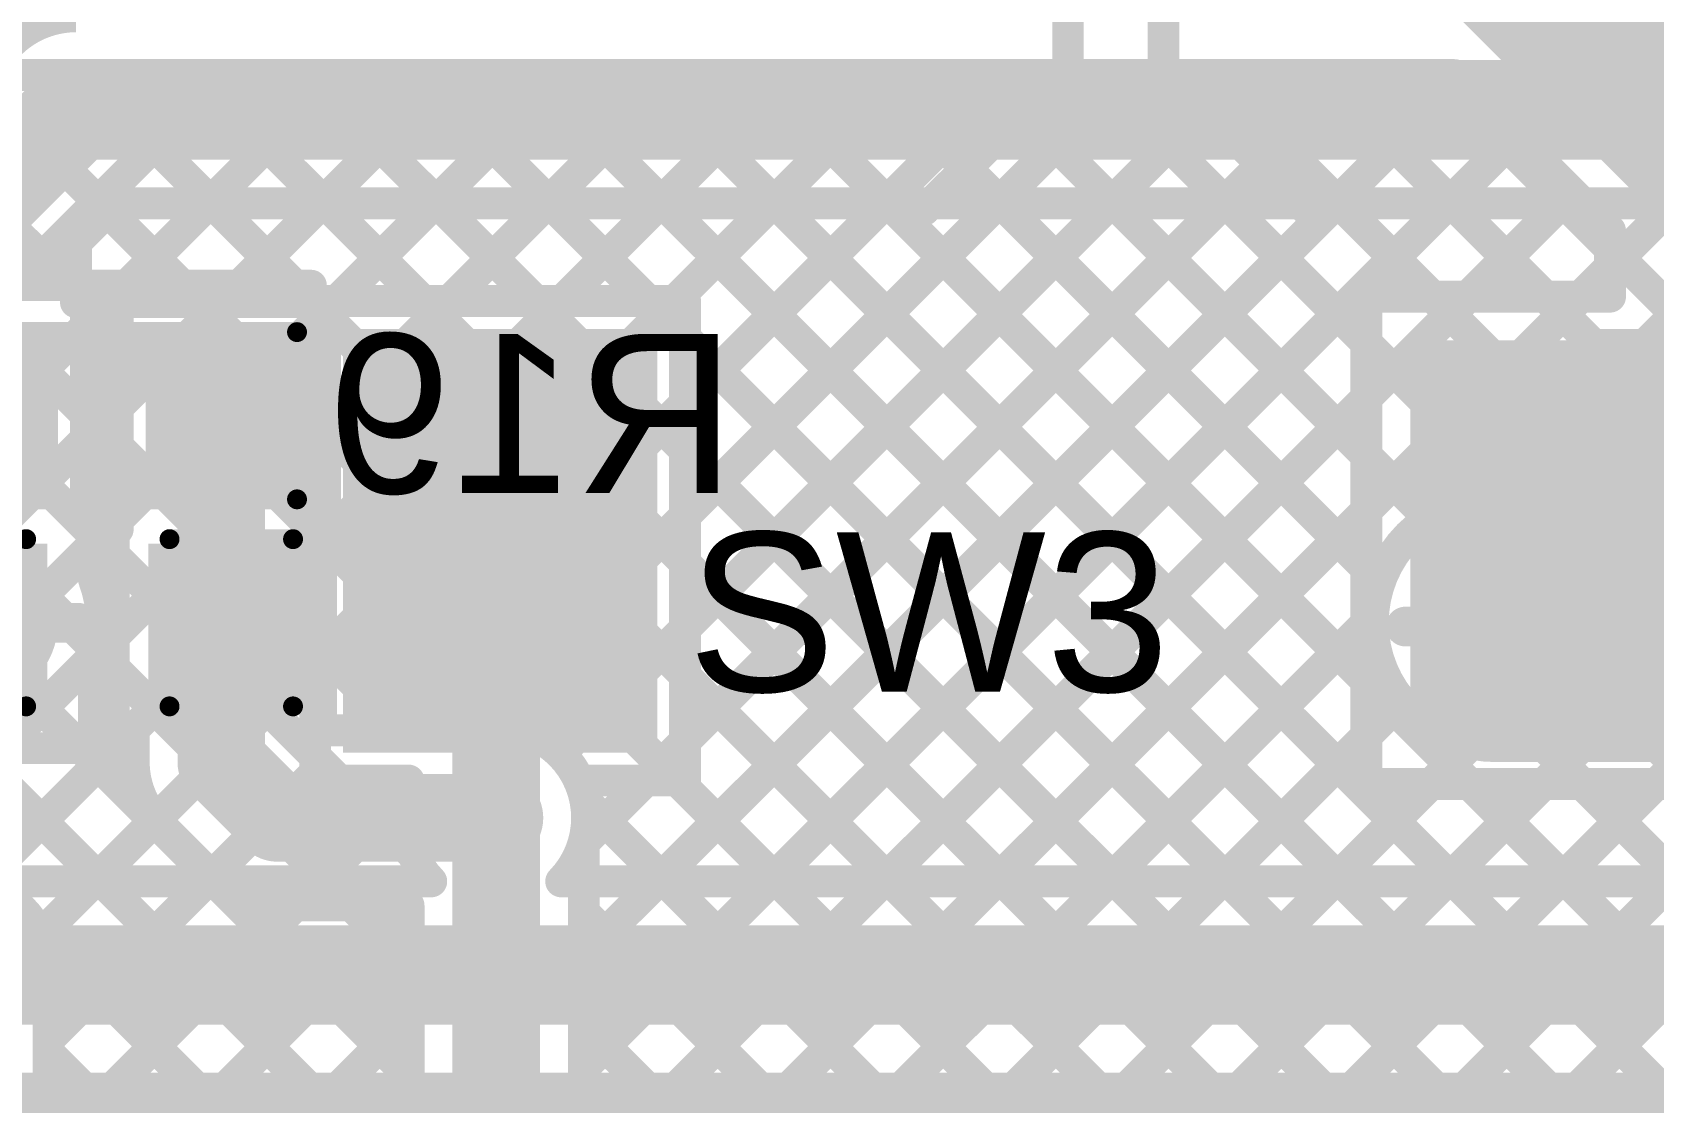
# Model space of a CAD drawing. Header units: millimetres. Extents: x 0 to 214, y 0 to 214.
# Drawn here: x 1.4874 to 1.8944, y 3.4949 to 3.7637 of the extents above; entities that cross this region are included whole.
import ezdxf

# ---------------------------------------------------------------- set-up
doc = ezdxf.new("R2010")
doc.units = ezdxf.units.MM
doc.header["$MEASUREMENT"] = 0
for name, color, linetype in [('BottomLayer', 5, 'Continuous'), ('BottomOverlay', 54, 'Continuous'), ('BottomPaste', 16, 'Continuous'), ('BottomSolder', 6, 'Continuous'), ('TopLayer', 1, 'Continuous'), ('TopOverlay', 2, 'Continuous'), ('TopPaste', 8, 'Continuous'), ('TopSolder', 216, 'Continuous'), ('ViaHoleLayer', 16, 'Continuous')]:
    doc.layers.add(name, color=color, linetype=linetype)
doc.styles.add('Arial', font='', dxfattribs={"height": 0.2})
doc.styles.get('Arial').set_extended_font_data('Arial')

# ---------------------------------------------------------------- blocks, each defined once
blk = doc.blocks.new('TL3300CF160Q_183')
at = {"layer": 'TopLayer'}
blk.add_hatch(color=1, dxfattribs=at).paths.add_polyline_path([(-0.25591, 0.06299), (-0.35433, 0.06299), (-0.35433, 0.13386), (-0.25591, 0.13386)])
at = {"layer": 'TopPaste'}
blk.add_hatch(color=8, dxfattribs=at).paths.add_polyline_path([(-0.25591, 0.06299), (-0.35433, 0.06299), (-0.35433, 0.13386), (-0.25591, 0.13386)])
at = {"layer": 'TopSolder'}
blk.add_hatch(color=216, dxfattribs=at).paths.add_polyline_path([(-0.25191, 0.05899), (-0.35833, 0.05899), (-0.35833, 0.13786), (-0.25191, 0.13786)])
at = {"layer": 'TopOverlay', "const_width": 0.00787}
for points in [[(-0.186, 0.241), (-0.222, 0.205)], [(-0.186, 0.241), (0.186, 0.241)]]:
    blk.add_lwpolyline(points, dxfattribs=at)
at = {"layer": 'TopOverlay'}
for points, const_width in [([(-0.18797, 0.241, 1), (-0.18403, 0.241, 1)], 0.00394), ([(-0.18797, 0.241, 1), (-0.18403, 0.241, 1)], 0.00394), ([(-0.22397, 0.205, 1), (-0.22003, 0.205, 1)], 0.00394), ([(-0.28237, 0.152, 1), (-0.30363, 0.152, 1)], 0.01), ([(-0.30613, 0.152, 1), (-0.30113, 0.152, 1)], 0.005), ([(-0.28487, 0.152, 1), (-0.27987, 0.152, 1)], 0.005)]:
    blk.add_lwpolyline(points, format="xyb", close=True, dxfattribs=dict(at, const_width=const_width))
blk = doc.blocks.new('TL3300CF160Q_185')
at = {"layer": 'TopLayer'}
blk.add_hatch(color=1, dxfattribs=at).paths.add_polyline_path([(-0.25591, -0.13386), (-0.35433, -0.13386), (-0.35433, -0.06299), (-0.25591, -0.06299)])
at = {"layer": 'TopPaste'}
blk.add_hatch(color=8, dxfattribs=at).paths.add_polyline_path([(-0.25591, -0.13386), (-0.35433, -0.13386), (-0.35433, -0.06299), (-0.25591, -0.06299)])
at = {"layer": 'TopSolder'}
blk.add_hatch(color=216, dxfattribs=at).paths.add_polyline_path([(-0.25191, -0.13786), (-0.35833, -0.13786), (-0.35833, -0.05899), (-0.25191, -0.05899)])
at = {"layer": 'TopOverlay', "const_width": 0.00787}
for points in [[(-0.24098, 0.05284), (-0.241, -0.051)], [(-0.222, -0.205), (-0.186, -0.241)], [(-0.186, -0.241), (0.186, -0.241)]]:
    blk.add_lwpolyline(points, dxfattribs=at)
at = {"layer": 'TopOverlay', "const_width": 0.00394}
for points in [[(-0.24297, -0.051, 1), (-0.23903, -0.051, 1)], [(-0.22397, -0.205, 1), (-0.22003, -0.205, 1)], [(-0.18797, -0.241, 1), (-0.18403, -0.241, 1)], [(-0.18797, -0.241, 1), (-0.18403, -0.241, 1)]]:
    blk.add_lwpolyline(points, format="xyb", close=True, dxfattribs=at)
blk = doc.blocks.new('RES_0603_B_228')
at = {"layer": 'BottomLayer'}
for points in [[(-0.045, -0.0175), (-0.045, 0.0175), (-0.015, 0.0175), (-0.015, -0.0175)], [(0.015, -0.0175), (0.015, 0.0175), (0.045, 0.0175), (0.045, -0.0175)]]:
    blk.add_hatch(color=5, dxfattribs=at).paths.add_polyline_path(points)
at = {"layer": 'BottomPaste'}
for points in [[(-0.045, -0.0175), (-0.045, 0.0175), (-0.015, 0.0175), (-0.015, -0.0175)], [(0.015, -0.0175), (0.015, 0.0175), (0.045, 0.0175), (0.045, -0.0175)]]:
    blk.add_hatch(color=16, dxfattribs=at).paths.add_polyline_path(points)
at = {"layer": 'BottomSolder'}
for points in [[(-0.049, -0.0215), (-0.049, 0.0215), (-0.011, 0.0215), (-0.011, -0.0215)], [(0.011, -0.0215), (0.011, 0.0215), (0.049, 0.0215), (0.049, -0.0215)]]:
    blk.add_hatch(color=6, dxfattribs=at).paths.add_polyline_path(points)
at = {"layer": 'BottomOverlay', "const_width": 0.005}
for points in [[(0.049, 0.021), (-0.049, 0.021)], [(-0.049, 0.021), (-0.049, -0.021)], [(0.049, 0.021), (0.049, -0.021)], [(0.049, -0.021), (-0.049, -0.021)]]:
    blk.add_lwpolyline(points, dxfattribs=at)
at = {"layer": 'BottomOverlay', "const_width": 0.0025}
for points in [[(-0.05025, 0.021, 1), (-0.04775, 0.021, 1)], [(-0.05025, 0.021, 1), (-0.04775, 0.021, 1)], [(0.04775, 0.021, 1), (0.05025, 0.021, 1)], [(0.04775, 0.021, 1), (0.05025, 0.021, 1)], [(-0.05025, -0.021, 1), (-0.04775, -0.021, 1)], [(-0.05025, -0.021, 1), (-0.04775, -0.021, 1)], [(0.04775, -0.021, 1), (0.05025, -0.021, 1)], [(0.04775, -0.021, 1), (0.05025, -0.021, 1)]]:
    blk.add_lwpolyline(points, format="xyb", close=True, dxfattribs=at)
blk = doc.blocks.new('C__0603_B_281')
at = {"layer": 'BottomLayer'}
for points in [[(-0.045, -0.0175), (-0.045, 0.0175), (-0.015, 0.0175), (-0.015, -0.0175)], [(0.015, -0.0175), (0.015, 0.0175), (0.045, 0.0175), (0.045, -0.0175)]]:
    blk.add_hatch(color=5, dxfattribs=at).paths.add_polyline_path(points)
at = {"layer": 'BottomPaste'}
for points in [[(-0.045, -0.0175), (-0.045, 0.0175), (-0.015, 0.0175), (-0.015, -0.0175)], [(0.015, -0.0175), (0.015, 0.0175), (0.045, 0.0175), (0.045, -0.0175)]]:
    blk.add_hatch(color=16, dxfattribs=at).paths.add_polyline_path(points)
at = {"layer": 'BottomSolder'}
for points in [[(-0.04736, -0.01986), (-0.04736, 0.01986), (-0.01264, 0.01986), (-0.01264, -0.01986)], [(0.01264, -0.01986), (0.01264, 0.01986), (0.04736, 0.01986), (0.04736, -0.01986)]]:
    blk.add_hatch(color=6, dxfattribs=at).paths.add_polyline_path(points)
at = {"layer": 'BottomOverlay', "const_width": 0.005}
for points in [[(-0.049, 0.021), (-0.018, 0.021)], [(-0.049, -0.021), (-0.049, 0.021)], [(0.018, 0.021), (0.049, 0.021)], [(0.049, -0.021), (0.049, 0.021)], [(-0.049, -0.021), (-0.018, -0.021)], [(0.018, -0.021), (0.049, -0.021)]]:
    blk.add_lwpolyline(points, dxfattribs=at)
at = {"layer": 'BottomOverlay', "const_width": 0.0025}
for points in [[(-0.05025, 0.021, 1), (-0.04775, 0.021, 1)], [(-0.05025, 0.021, 1), (-0.04775, 0.021, 1)], [(-0.01925, 0.021, 1), (-0.01675, 0.021, 1)], [(0.01675, 0.021, 1), (0.01925, 0.021, 1)], [(0.04775, 0.021, 1), (0.05025, 0.021, 1)], [(0.04775, 0.021, 1), (0.05025, 0.021, 1)], [(-0.05025, -0.021, 1), (-0.04775, -0.021, 1)], [(-0.05025, -0.021, 1), (-0.04775, -0.021, 1)], [(-0.01925, -0.021, 1), (-0.01675, -0.021, 1)], [(0.01675, -0.021, 1), (0.01925, -0.021, 1)], [(0.04775, -0.021, 1), (0.05025, -0.021, 1)], [(0.04775, -0.021, 1), (0.05025, -0.021, 1)]]:
    blk.add_lwpolyline(points, format="xyb", close=True, dxfattribs=at)

msp = doc.modelspace()

# ---------------------------------------------------------------- hatches: boundary and pattern name
at = {"layer": 'BottomLayer'}
h = msp.add_hatch(color=5, dxfattribs=at)
edge = h.paths.add_edge_path()
edge.add_arc((1.85394, 3.6145), 0.01181, 0, 360)
h = msp.add_hatch(color=5, dxfattribs=at)
edge = h.paths.add_edge_path()
edge.add_arc((1.60384, 3.56645), 0.01181, 0, 360)
at = {"layer": 'TopLayer'}
msp.add_hatch(color=1, dxfattribs=at).paths.add_polyline_path([(1.83327, 3.58596), (1.95039, 3.58596), (1.95039, 3.68635), (1.83327, 3.68635)])
h = msp.add_hatch(color=1, dxfattribs=at)
edge = h.paths.add_edge_path()
edge.add_arc((1.85394, 3.6145), 0.01181, 0, 360)
h = msp.add_hatch(color=1, dxfattribs=at)
edge = h.paths.add_edge_path()
edge.add_arc((1.60384, 3.56645), 0.01181, 0, 360)
at = {"layer": 'ViaHoleLayer'}
h = msp.add_hatch(color=16, dxfattribs=at)
edge = h.paths.add_edge_path()
edge.add_arc((1.85394, 3.6145), 0.00591, 0, 360)
h = msp.add_hatch(color=16, dxfattribs=at)
edge = h.paths.add_edge_path()
edge.add_arc((1.60384, 3.56645), 0.00591, 0, 360)

# ---------------------------------------------------------------- linework, layer by layer
at = {"layer": 'BottomLayer'}
for points, const_width in [([(1.2114, 4.042), (1.48803, 3.76537)], 0.008), ([(1.49334, 3.76722), (1.76811, 4.042)], 0.008), ([(1.47354, 3.71943), (1.49839, 3.74427)], 0.025), ([(1.49839, 3.74427), (1.95439, 3.74427)], 0.025), ([(1.49834, 3.711), (1.50812, 3.72077)], 0.008), ([(1.50084, 3.68987), (1.53174, 3.72077)], 0.008), ([(1.50812, 3.72077), (1.94465, 3.72077)], 0.008), ([(1.53263, 3.72077), (1.55746, 3.69595)], 0.008), ([(1.5352, 3.69595), (1.56002, 3.72077)], 0.008), ([(1.55984, 3.63574), (1.64488, 3.72077)], 0.008), ([(1.55984, 3.60745), (1.67316, 3.72077)], 0.008), ([(1.56084, 3.69331), (1.58831, 3.72077)], 0.008), ([(1.56084, 3.66502), (1.61659, 3.72077)], 0.008), ([(1.56092, 3.72077), (1.88119, 3.4005)], 0.008), ([(1.56912, 3.58845), (1.70145, 3.72077)], 0.008), ([(1.5892, 3.72077), (1.90947, 3.4005)], 0.008), ([(1.5974, 3.58845), (1.72973, 3.72077)], 0.008), ([(1.61748, 3.72077), (1.93776, 3.4005)], 0.008), ([(1.61989, 3.58265), (1.75801, 3.72077)], 0.008), ([(1.62584, 3.53203), (1.81458, 3.72077)], 0.008), ([(1.62584, 3.56032), (1.7863, 3.72077)], 0.008), ([(1.62584, 3.47546), (1.87115, 3.72077)], 0.008), ([(1.62584, 3.44718), (1.89944, 3.72077)], 0.008), ([(1.62584, 3.50375), (1.84287, 3.72077)], 0.008), ([(1.64577, 3.72077), (1.96604, 3.4005)], 0.008), ([(1.67405, 3.72077), (1.99433, 3.4005)], 0.008), ([(1.70234, 3.72077), (2.02261, 3.4005)], 0.008), ([(1.73062, 3.72077), (1.82564, 3.62575)], 0.008), ([(1.75891, 3.72077), (1.83814, 3.64154)], 0.008), ([(1.78719, 3.72077), (1.86152, 3.64645)], 0.008), ([(1.81547, 3.72077), (1.8898, 3.64645)], 0.008), ([(1.84376, 3.72077), (1.91809, 3.64645)], 0.008), ([(1.85335, 3.64641), (1.92772, 3.72077)], 0.008), ([(1.87204, 3.72077), (1.94637, 3.64645)], 0.008), ([(1.50623, 3.71889), (1.52917, 3.69595)], 0.008), ([(1.88168, 3.64645), (1.95033, 3.7151)], 0.008), ([(1.49834, 3.69595), (1.49834, 3.711)], 0.008), ([(1.49834, 3.69849), (1.50884, 3.68799)], 0.008), ([(1.50084, 3.64695), (1.50084, 3.69595)], 0.008), ([(1.50884, 3.69595), (1.56084, 3.69595)], 0.008), ([(1.50884, 3.64395), (1.50884, 3.69595)], 0.008), ([(1.55746, 3.69595), (1.56084, 3.69256)], 0.008), ([(1.56084, 3.63895), (1.56084, 3.69595)], 0.008), ([(1.56084, 3.69256), (1.8529, 3.4005)], 0.008), ([(1.53484, 3.58045), (1.53484, 3.66745)], 0.022), ([(1.50084, 3.66159), (1.50884, 3.66959)], 0.008), ([(1.50084, 3.66771), (1.50884, 3.65971)], 0.008), ([(1.56084, 3.66428), (1.82462, 3.4005)], 0.008), ([(1.50284, 3.6264), (1.50284, 3.64695)], 0.008), ([(1.85488, 3.64645), (1.95153, 3.64645)], 0.008), ([(1.50784, 3.58695), (1.50784, 3.64395)], 0.008), ([(1.50884, 3.63895), (1.50884, 3.64395)], 0.008), ([(1.55984, 3.63895), (1.55984, 3.64395)], 0.008), ([(1.50284, 3.63531), (1.50784, 3.64031)], 0.008), ([(1.55984, 3.58845), (1.55984, 3.63895)], 0.008), ([(1.50284, 3.63743), (1.50784, 3.63243)], 0.008), ([(1.55984, 3.63699), (1.60795, 3.58888)], 0.008), ([(1.34819, 3.61545), (1.47384, 3.61545)], 0.04), ([(1.85488, 3.61545), (1.98053, 3.61545)], 0.04), ([(1.53384, 3.61545), (1.53402, 3.61527)], 0.022), ([(1.47384, 3.61545), (1.49884, 3.61545)], 0.01), ([(1.63903, 3.43208), (1.82392, 3.61697)], 0.008), ([(1.83213, 3.6145), (1.85394, 3.6145)], 0.01), ([(1.85394, 3.59269), (1.85394, 3.6145)], 0.01), ([(1.50397, 3.60815), (1.50784, 3.61202)], 0.008), ([(1.50394, 3.60804), (1.50784, 3.60414)], 0.008), ([(1.55984, 3.60871), (1.58011, 3.58845)], 0.008), ([(1.50284, 3.58395), (1.50284, 3.60449)], 0.008), ([(1.65317, 3.41794), (1.83096, 3.59573)], 0.008), ([(1.47386, 3.54976), (1.51105, 3.58695)], 0.008), ([(1.50784, 3.58695), (1.51284, 3.58695)], 0.008), ([(1.51284, 3.58045), (1.51284, 3.58695)], 0.008), ([(1.53484, 3.58045), (1.54884, 3.56645)], 0.022), ([(1.55984, 3.58845), (1.59781, 3.58845)], 0.008), ([(1.44484, 3.58395), (1.50284, 3.58395)], 0.008), ([(1.47147, 3.58395), (1.58184, 3.47357)], 0.008), ([(1.49975, 3.58395), (1.58184, 3.50186)], 0.008), ([(1.66731, 3.4038), (1.8486, 3.58509)], 0.008), ([(1.68146, 3.38966), (1.87625, 3.58445)], 0.008), ([(1.6956, 3.37551), (1.90453, 3.58445)], 0.008), ([(1.74887, 3.4005), (1.93281, 3.58445)], 0.008), ([(1.77715, 3.4005), (1.9606, 3.58395)], 0.008), ([(1.80544, 3.4005), (1.98888, 3.58395)], 0.008), ([(1.85488, 3.58445), (1.95153, 3.58445)], 0.008), ([(1.86695, 3.58445), (2.05089, 3.4005)], 0.008), ([(1.89523, 3.58445), (2.08853, 3.39115)], 0.008), ([(1.54884, 3.56645), (1.60384, 3.56645)], 0.022), ([(1.60384, 3.43616), (1.60384, 3.56645)], 0.022), ([(1.62628, 3.57056), (1.79634, 3.4005)], 0.008), ([(1.4893, 3.53692), (1.51831, 3.56593)], 0.008), ([(1.51932, 3.56485), (1.53325, 3.55093)], 0.008), ([(1.62584, 3.44527), (1.62584, 3.56042)], 0.008), ([(1.4915, 3.51083), (1.53242, 3.55175)], 0.008), ([(1.4915, 3.48254), (1.5534, 3.54445)], 0.008), ([(1.51426, 3.47702), (1.58169, 3.54445)], 0.008), ([(1.54884, 3.54445), (1.58184, 3.54445)], 0.008), ([(1.56754, 3.54445), (1.58184, 3.53014)], 0.008), ([(1.58184, 3.43616), (1.58184, 3.54445)], 0.008), ([(1.62584, 3.54271), (1.76805, 3.4005)], 0.008), ([(1.48831, 3.53882), (1.58184, 3.44529)], 0.008), ([(1.4915, 3.527), (1.4915, 1.443)], 0.008), ([(1.53588, 3.47035), (1.58184, 3.51632)], 0.008), ([(1.62584, 3.51443), (1.74044, 3.39983)], 0.008), ([(1.4915, 3.50735), (1.52148, 3.47737)], 0.008)]:
    msp.add_lwpolyline(points, dxfattribs=dict(at, const_width=const_width))
at = {"layer": 'BottomLayer', "const_width": 0.008}
for points in [[(1.48175, 3.76087, -0.199188), (1.49839, 3.76777)], [(1.48177, 3.76089, -0.198912), (1.49839, 3.76777)], [(1.85488, 3.58445, -1), (1.85488, 3.64645)], [(1.50284, 3.6264, -0.090539), (1.50484, 3.61545)], [(1.50484, 3.61545, -0.090539), (1.50284, 3.60449)], [(1.59781, 3.58845, -0.494904), (1.62665, 3.56645)], [(1.51928, 3.56489, -0.198912), (1.51284, 3.58045)], [(1.51932, 3.56485, -0.199566), (1.51284, 3.58045)], [(1.62665, 3.56645, -0.066963), (1.62584, 3.56042)], [(1.4445, 3.527, -1), (1.4915, 3.527)], [(1.54884, 3.54445, -0.199566), (1.53325, 3.55093)], [(1.54884, 3.54445, -0.198912), (1.53328, 3.55089)]]:
    msp.add_lwpolyline(points, format="xyb", dxfattribs=at)
at = {"layer": 'BottomLayer'}
for points, const_width in [([(1.48603, 3.76537, 1), (1.49003, 3.76537, 1)], 0.004), ([(1.49134, 3.76722, 1), (1.49534, 3.76722, 1)], 0.004), ([(1.49213, 3.74427, 1), (1.50463, 3.74427, 1)], 0.0125), ([(1.49213, 3.74427, 1), (1.50463, 3.74427, 1)], 0.0125), ([(1.50612, 3.72077, 1), (1.51012, 3.72077, 1)], 0.004), ([(1.50612, 3.72077, 1), (1.51012, 3.72077, 1)], 0.004), ([(1.52974, 3.72077, 1), (1.53374, 3.72077, 1)], 0.004), ([(1.53063, 3.72077, 1), (1.53463, 3.72077, 1)], 0.004), ([(1.55802, 3.72077, 1), (1.56202, 3.72077, 1)], 0.004), ([(1.55892, 3.72077, 1), (1.56292, 3.72077, 1)], 0.004), ([(1.58631, 3.72077, 1), (1.59031, 3.72077, 1)], 0.004), ([(1.5872, 3.72077, 1), (1.5912, 3.72077, 1)], 0.004), ([(1.61459, 3.72077, 1), (1.61859, 3.72077, 1)], 0.004), ([(1.61548, 3.72077, 1), (1.61948, 3.72077, 1)], 0.004), ([(1.64288, 3.72077, 1), (1.64688, 3.72077, 1)], 0.004), ([(1.64377, 3.72077, 1), (1.64777, 3.72077, 1)], 0.004), ([(1.67116, 3.72077, 1), (1.67516, 3.72077, 1)], 0.004), ([(1.67205, 3.72077, 1), (1.67605, 3.72077, 1)], 0.004), ([(1.69945, 3.72077, 1), (1.70345, 3.72077, 1)], 0.004), ([(1.70034, 3.72077, 1), (1.70434, 3.72077, 1)], 0.004), ([(1.72773, 3.72077, 1), (1.73173, 3.72077, 1)], 0.004), ([(1.72862, 3.72077, 1), (1.73262, 3.72077, 1)], 0.004), ([(1.75601, 3.72077, 1), (1.76001, 3.72077, 1)], 0.004), ([(1.75691, 3.72077, 1), (1.76091, 3.72077, 1)], 0.004), ([(1.7843, 3.72077, 1), (1.7883, 3.72077, 1)], 0.004), ([(1.78519, 3.72077, 1), (1.78919, 3.72077, 1)], 0.004), ([(1.81258, 3.72077, 1), (1.81658, 3.72077, 1)], 0.004), ([(1.81347, 3.72077, 1), (1.81747, 3.72077, 1)], 0.004), ([(1.84087, 3.72077, 1), (1.84487, 3.72077, 1)], 0.004), ([(1.84176, 3.72077, 1), (1.84576, 3.72077, 1)], 0.004), ([(1.86915, 3.72077, 1), (1.87315, 3.72077, 1)], 0.004), ([(1.87004, 3.72077, 1), (1.87404, 3.72077, 1)], 0.004), ([(1.50423, 3.71889, 1), (1.50823, 3.71889, 1)], 0.004), ([(1.49634, 3.711, 1), (1.50034, 3.711, 1)], 0.004), ([(1.49634, 3.711, 1), (1.50034, 3.711, 1)], 0.004), ([(1.49634, 3.69849, 1), (1.50034, 3.69849, 1)], 0.004), ([(1.49634, 3.69595, 1), (1.50034, 3.69595, 1)], 0.004), ([(1.49884, 3.69595, 1), (1.50284, 3.69595, 1)], 0.004), ([(1.50684, 3.69595, 1), (1.51084, 3.69595, 1)], 0.004), ([(1.50684, 3.69595, 1), (1.51084, 3.69595, 1)], 0.004), ([(1.52717, 3.69595, 1), (1.53117, 3.69595, 1)], 0.004), ([(1.5332, 3.69595, 1), (1.5372, 3.69595, 1)], 0.004), ([(1.55546, 3.69595, 1), (1.55946, 3.69595, 1)], 0.004), ([(1.55546, 3.69595, 1), (1.55946, 3.69595, 1)], 0.004), ([(1.55884, 3.69595, 1), (1.56284, 3.69595, 1)], 0.004), ([(1.55884, 3.69595, 1), (1.56284, 3.69595, 1)], 0.004), ([(1.55884, 3.69331, 1), (1.56284, 3.69331, 1)], 0.004), ([(1.55884, 3.69256, 1), (1.56284, 3.69256, 1)], 0.004), ([(1.55884, 3.69256, 1), (1.56284, 3.69256, 1)], 0.004), ([(1.49884, 3.68987, 1), (1.50284, 3.68987, 1)], 0.004), ([(1.50684, 3.68799, 1), (1.51084, 3.68799, 1)], 0.004), ([(1.52934, 3.66745, 1), (1.54034, 3.66745, 1)], 0.011), ([(1.49884, 3.66771, 1), (1.50284, 3.66771, 1)], 0.004), ([(1.50684, 3.66959, 1), (1.51084, 3.66959, 1)], 0.004), ([(1.55884, 3.66502, 1), (1.56284, 3.66502, 1)], 0.004), ([(1.55884, 3.66428, 1), (1.56284, 3.66428, 1)], 0.004), ([(1.49884, 3.66159, 1), (1.50284, 3.66159, 1)], 0.004), ([(1.50684, 3.65971, 1), (1.51084, 3.65971, 1)], 0.004), ([(1.49884, 3.64695, 1), (1.50284, 3.64695, 1)], 0.004), ([(1.50084, 3.64695, 1), (1.50484, 3.64695, 1)], 0.004), ([(1.85135, 3.64641, 1), (1.85535, 3.64641, 1)], 0.004), ([(1.85288, 3.64645, 1), (1.85688, 3.64645, 1)], 0.004), ([(1.85288, 3.64645, 1), (1.85688, 3.64645, 1)], 0.004), ([(1.85952, 3.64645, 1), (1.86352, 3.64645, 1)], 0.004), ([(1.87968, 3.64645, 1), (1.88368, 3.64645, 1)], 0.004), ([(1.8878, 3.64645, 1), (1.8918, 3.64645, 1)], 0.004), ([(1.50584, 3.64395, 1), (1.50984, 3.64395, 1)], 0.004), ([(1.50684, 3.64395, 1), (1.51084, 3.64395, 1)], 0.004), ([(1.50684, 3.64395, 1), (1.51084, 3.64395, 1)], 0.004), ([(1.55784, 3.64395, 1), (1.56184, 3.64395, 1)], 0.004), ([(1.50584, 3.64031, 1), (1.50984, 3.64031, 1)], 0.004), ([(1.50684, 3.63895, 1), (1.51084, 3.63895, 1)], 0.004), ([(1.55784, 3.63895, 1), (1.56184, 3.63895, 1)], 0.004), ([(1.55784, 3.63895, 1), (1.56184, 3.63895, 1)], 0.004), ([(1.55884, 3.63895, 1), (1.56284, 3.63895, 1)], 0.004), ([(1.83614, 3.64154, 1), (1.84014, 3.64154, 1)], 0.004), ([(1.50084, 3.63743, 1), (1.50484, 3.63743, 1)], 0.004), ([(1.50084, 3.63531, 1), (1.50484, 3.63531, 1)], 0.004), ([(1.55784, 3.63699, 1), (1.56184, 3.63699, 1)], 0.004), ([(1.55784, 3.63574, 1), (1.56184, 3.63574, 1)], 0.004), ([(1.46384, 3.61545, 1), (1.48384, 3.61545, 1)], 0.02), ([(1.50584, 3.63243, 1), (1.50984, 3.63243, 1)], 0.004), ([(1.84488, 3.61545, 1), (1.86488, 3.61545, 1)], 0.02), ([(1.50084, 3.6264, 1), (1.50484, 3.6264, 1)], 0.004), ([(1.50084, 3.6264, 1), (1.50484, 3.6264, 1)], 0.004), ([(1.52834, 3.61545, 1), (1.53934, 3.61545, 1)], 0.011), ([(1.52852, 3.61527, 1), (1.53952, 3.61527, 1)], 0.011), ([(1.82364, 3.62575, 1), (1.82764, 3.62575, 1)], 0.004), ([(1.49634, 3.61545, 1), (1.50134, 3.61545, 1)], 0.005), ([(1.50284, 3.61545, 1), (1.50684, 3.61545, 1)], 0.004), ([(1.50284, 3.61545, 1), (1.50684, 3.61545, 1)], 0.004), ([(1.82192, 3.61697, 1), (1.82592, 3.61697, 1)], 0.004), ([(1.82963, 3.6145, 1), (1.83463, 3.6145, 1)], 0.005), ([(1.85144, 3.6145, 1), (1.85644, 3.6145, 1)], 0.005), ([(1.85144, 3.6145, 1), (1.85644, 3.6145, 1)], 0.005), ([(1.50584, 3.61202, 1), (1.50984, 3.61202, 1)], 0.004), ([(1.50194, 3.60804, 1), (1.50594, 3.60804, 1)], 0.004), ([(1.50197, 3.60815, 1), (1.50597, 3.60815, 1)], 0.004), ([(1.55784, 3.60871, 1), (1.56184, 3.60871, 1)], 0.004), ([(1.55784, 3.60745, 1), (1.56184, 3.60745, 1)], 0.004), ([(1.50084, 3.60449, 1), (1.50484, 3.60449, 1)], 0.004), ([(1.50084, 3.60449, 1), (1.50484, 3.60449, 1)], 0.004), ([(1.50584, 3.60414, 1), (1.50984, 3.60414, 1)], 0.004), ([(1.82896, 3.59573, 1), (1.83296, 3.59573, 1)], 0.004), ([(1.85144, 3.59269, 1), (1.85644, 3.59269, 1)], 0.005), ([(1.50584, 3.58695, 1), (1.50984, 3.58695, 1)], 0.004), ([(1.50584, 3.58695, 1), (1.50984, 3.58695, 1)], 0.004), ([(1.50905, 3.58695, 1), (1.51305, 3.58695, 1)], 0.004), ([(1.51084, 3.58695, 1), (1.51484, 3.58695, 1)], 0.004), ([(1.51084, 3.58695, 1), (1.51484, 3.58695, 1)], 0.004), ([(1.52934, 3.58045, 1), (1.54034, 3.58045, 1)], 0.011), ([(1.52934, 3.58045, 1), (1.54034, 3.58045, 1)], 0.011), ([(1.55784, 3.58845, 1), (1.56184, 3.58845, 1)], 0.004), ([(1.55784, 3.58845, 1), (1.56184, 3.58845, 1)], 0.004), ([(1.56712, 3.58845, 1), (1.57112, 3.58845, 1)], 0.004), ([(1.57811, 3.58845, 1), (1.58211, 3.58845, 1)], 0.004), ([(1.5954, 3.58845, 1), (1.5994, 3.58845, 1)], 0.004), ([(1.59581, 3.58845, 1), (1.59981, 3.58845, 1)], 0.004), ([(1.59581, 3.58845, 1), (1.59981, 3.58845, 1)], 0.004), ([(1.60595, 3.58888, 1), (1.60995, 3.58888, 1)], 0.004), ([(1.49775, 3.58395, 1), (1.50175, 3.58395, 1)], 0.004), ([(1.50084, 3.58395, 1), (1.50484, 3.58395, 1)], 0.004), ([(1.50084, 3.58395, 1), (1.50484, 3.58395, 1)], 0.004), ([(1.61789, 3.58265, 1), (1.62189, 3.58265, 1)], 0.004), ([(1.8466, 3.58509, 1), (1.8506, 3.58509, 1)], 0.004), ([(1.85288, 3.58445, 1), (1.85688, 3.58445, 1)], 0.004), ([(1.85288, 3.58445, 1), (1.85688, 3.58445, 1)], 0.004), ([(1.86495, 3.58445, 1), (1.86895, 3.58445, 1)], 0.004), ([(1.87425, 3.58445, 1), (1.87825, 3.58445, 1)], 0.004), ([(1.89323, 3.58445, 1), (1.89723, 3.58445, 1)], 0.004), ([(1.51084, 3.58045, 1), (1.51484, 3.58045, 1)], 0.004), ([(1.51084, 3.58045, 1), (1.51484, 3.58045, 1)], 0.004), ([(1.51084, 3.58045, 1), (1.51484, 3.58045, 1)], 0.004), ([(1.54334, 3.56645, 1), (1.55434, 3.56645, 1)], 0.011), ([(1.54334, 3.56645, 1), (1.55434, 3.56645, 1)], 0.011), ([(1.59834, 3.56645, 1), (1.60934, 3.56645, 1)], 0.011), ([(1.59834, 3.56645, 1), (1.60934, 3.56645, 1)], 0.011), ([(1.62428, 3.57056, 1), (1.62828, 3.57056, 1)], 0.004), ([(1.51631, 3.56593, 1), (1.52031, 3.56593, 1)], 0.004), ([(1.51728, 3.56489, 1), (1.52128, 3.56489, 1)], 0.004), ([(1.62465, 3.56645, 1), (1.62865, 3.56645, 1)], 0.004), ([(1.62465, 3.56645, 1), (1.62865, 3.56645, 1)], 0.004), ([(1.51732, 3.56485, 1), (1.52132, 3.56485, 1)], 0.004), ([(1.51732, 3.56485, 1), (1.52132, 3.56485, 1)], 0.004), ([(1.62384, 3.56042, 1), (1.62784, 3.56042, 1)], 0.004), ([(1.62384, 3.56042, 1), (1.62784, 3.56042, 1)], 0.004), ([(1.62384, 3.56032, 1), (1.62784, 3.56032, 1)], 0.004), ([(1.53042, 3.55175, 1), (1.53442, 3.55175, 1)], 0.004), ([(1.53125, 3.55093, 1), (1.53525, 3.55093, 1)], 0.004), ([(1.53125, 3.55093, 1), (1.53525, 3.55093, 1)], 0.004), ([(1.53128, 3.55089, 1), (1.53528, 3.55089, 1)], 0.004), ([(1.54684, 3.54445, 1), (1.55084, 3.54445, 1)], 0.004), ([(1.54684, 3.54445, 1), (1.55084, 3.54445, 1)], 0.004), ([(1.54684, 3.54445, 1), (1.55084, 3.54445, 1)], 0.004), ([(1.5514, 3.54445, 1), (1.5554, 3.54445, 1)], 0.004), ([(1.56554, 3.54445, 1), (1.56954, 3.54445, 1)], 0.004), ([(1.57969, 3.54445, 1), (1.58369, 3.54445, 1)], 0.004), ([(1.57984, 3.54445, 1), (1.58384, 3.54445, 1)], 0.004), ([(1.57984, 3.54445, 1), (1.58384, 3.54445, 1)], 0.004), ([(1.62384, 3.54271, 1), (1.62784, 3.54271, 1)], 0.004), ([(1.48631, 3.53882, 1), (1.49031, 3.53882, 1)], 0.004), ([(1.4873, 3.53692, 1), (1.4913, 3.53692, 1)], 0.004), ([(1.57984, 3.53014, 1), (1.58384, 3.53014, 1)], 0.004), ([(1.62384, 3.53203, 1), (1.62784, 3.53203, 1)], 0.004), ([(1.4895, 3.527, 1), (1.4935, 3.527, 1)], 0.004), ([(1.4895, 3.527, 1), (1.4935, 3.527, 1)], 0.004), ([(1.57984, 3.51632, 1), (1.58384, 3.51632, 1)], 0.004), ([(1.62384, 3.51443, 1), (1.62784, 3.51443, 1)], 0.004), ([(1.4895, 3.51083, 1), (1.4935, 3.51083, 1)], 0.004), ([(1.4895, 3.50735, 1), (1.4935, 3.50735, 1)], 0.004), ([(1.57984, 3.50186, 1), (1.58384, 3.50186, 1)], 0.004), ([(1.62384, 3.50375, 1), (1.62784, 3.50375, 1)], 0.004)]:
    msp.add_lwpolyline(points, format="xyb", close=True, dxfattribs=dict(at, const_width=const_width))
at = {"layer": 'TopLayer'}
for points, const_width in [([(1.85721, 3.784), (1.91235, 3.72887)], 0.04), ([(1.45175, 3.69735), (1.5074, 3.753)], 0.008), ([(1.45471, 3.61546), (1.59225, 3.753)], 0.008), ([(1.45471, 3.67203), (1.53568, 3.753)], 0.008), ([(1.45471, 3.64374), (1.56397, 3.753)], 0.008), ([(1.47184, 3.753), (1.84437, 3.753)], 0.008), ([(1.47212, 3.753), (1.55838, 3.66674)], 0.008), ([(1.5004, 3.753), (1.55838, 3.69502)], 0.008), ([(1.52869, 3.753), (1.58544, 3.69625)], 0.008), ([(1.55697, 3.753), (1.61372, 3.69625)], 0.008), ([(1.56379, 3.69625), (1.62054, 3.753)], 0.008), ([(1.58526, 3.753), (1.642, 3.69625)], 0.008), ([(1.59207, 3.69625), (1.64882, 3.753)], 0.008), ([(1.61354, 3.753), (1.81604, 3.5505)], 0.008), ([(1.62036, 3.69625), (1.6771, 3.753)], 0.008), ([(1.64183, 3.753), (1.84433, 3.5505)], 0.008), ([(1.64864, 3.69625), (1.70539, 3.753)], 0.008), ([(1.65125, 3.58573), (1.81853, 3.753)], 0.008), ([(1.65125, 3.61401), (1.79024, 3.753)], 0.008), ([(1.65125, 3.67058), (1.73367, 3.753)], 0.008), ([(1.65125, 3.64229), (1.76196, 3.753)], 0.008), ([(1.67011, 3.753), (1.82227, 3.60084)], 0.008), ([(1.69839, 3.753), (1.82227, 3.62913)], 0.008), ([(1.72668, 3.753), (1.82227, 3.65741)], 0.008), ([(1.75496, 3.753), (1.82227, 3.6857)], 0.008), ([(1.78325, 3.753), (1.83889, 3.69735)], 0.008), ([(1.81153, 3.753), (1.86718, 3.69735)], 0.008), ([(1.83982, 3.753), (1.88343, 3.70939)], 0.008), ([(1.84437, 3.753), (1.88343, 3.71394)], 0.008), ([(1.64431, 3.5505), (1.84559, 3.75178)], 0.008), ([(1.45784, 3.739), (1.55838, 3.63845)], 0.008), ([(1.67259, 3.5505), (1.85973, 3.73764)], 0.008), ([(1.4437, 3.72486), (1.55838, 3.61017)], 0.008), ([(1.84773, 3.69735), (1.87387, 3.7235)], 0.008), ([(1.88343, 3.69735), (1.88343, 3.71394)], 0.008), ([(1.87602, 3.69735), (1.88343, 3.70477)], 0.008), ([(1.55838, 3.69625), (1.65125, 3.69625)], 0.008), ([(1.55838, 3.57583), (1.55838, 3.69625)], 0.008), ([(1.55838, 3.69085), (1.56379, 3.69625)], 0.008), ([(1.65125, 3.57583), (1.65125, 3.69625)], 0.008), ([(1.82227, 3.69735), (1.88343, 3.69735)], 0.008), ([(1.82227, 3.57496), (1.82227, 3.69735)], 0.008), ([(1.45471, 3.58717), (1.55838, 3.69085)], 0.008), ([(1.65125, 3.68701), (1.78776, 3.5505)], 0.008), ([(1.45471, 3.68556), (1.55838, 3.58188)], 0.008), ([(1.70088, 3.5505), (1.82227, 3.67189)], 0.008), ([(1.40932, 3.5135), (1.55838, 3.66257)], 0.008), ([(1.65125, 3.65872), (1.75947, 3.5505)], 0.008), ([(1.45471, 3.65727), (1.56148, 3.5505)], 0.008), ([(1.60384, 3.63475), (1.60384, 3.63575)], 0.022), ([(1.60384, 3.63475), (1.60484, 3.63575)], 0.022), ([(1.72916, 3.5505), (1.82227, 3.6436)], 0.008), ([(1.60251, 3.63342), (1.60384, 3.63475)], 0.022), ([(1.60384, 3.56645), (1.60384, 3.63475)], 0.022), ([(1.4746, 3.5505), (1.55838, 3.63428)], 0.008), ([(1.65125, 3.63044), (1.73119, 3.5505)], 0.008), ([(1.45471, 3.62899), (1.5332, 3.5505)], 0.008), ([(1.75745, 3.5505), (1.82227, 3.61532)], 0.008), ([(1.50289, 3.5505), (1.55838, 3.606)], 0.008), ([(1.65125, 3.60215), (1.7029, 3.5505)], 0.008), ([(1.45471, 3.60071), (1.50491, 3.5505)], 0.008), ([(1.78573, 3.5505), (1.82227, 3.58704)], 0.008), ([(1.55838, 3.58188), (1.56444, 3.57583)], 0.008), ([(1.53117, 3.5505), (1.55838, 3.57771)], 0.008), ([(1.55838, 3.57583), (1.58184, 3.57583)], 0.008), ([(1.56444, 3.57583), (1.58293, 3.55734)], 0.008), ([(1.58184, 3.57247), (1.58184, 3.57583)], 0.008), ([(1.6258, 3.56028), (1.64135, 3.57583)], 0.008), ([(1.62584, 3.57583), (1.65125, 3.57583)], 0.008), ([(1.62584, 3.57247), (1.62584, 3.57583)], 0.008), ([(1.64929, 3.57583), (1.67462, 3.5505)], 0.008), ([(1.81402, 3.5505), (1.83848, 3.57496)], 0.008), ([(1.82227, 3.57496), (1.96139, 3.57496)], 0.008), ([(1.8423, 3.5505), (1.86676, 3.57496)], 0.008), ([(1.84815, 3.57496), (1.87261, 3.5505)], 0.008), ([(1.87058, 3.5505), (1.89504, 3.57496)], 0.008), ([(1.87643, 3.57496), (1.90089, 3.5505)], 0.008), ([(1.55946, 3.5505), (1.58184, 3.57288)], 0.008), ([(1.62628, 3.57056), (1.64634, 3.5505)], 0.008), ([(1.468, 3.5505), (1.58753, 3.5505)], 0.008), ([(1.62015, 3.5505), (2.09421, 3.5505)], 0.008), ([(1.468, 3.527), (2.153, 3.527)], 0.025), ([(1.354, 3.49), (2.153, 3.49)], 0.025)]:
    msp.add_lwpolyline(points, dxfattribs=dict(at, const_width=const_width))
for points, const_width in [([(1.4984, 3.753, 1), (1.5024, 3.753, 1)], 0.004), ([(1.5054, 3.753, 1), (1.5094, 3.753, 1)], 0.004), ([(1.52669, 3.753, 1), (1.53069, 3.753, 1)], 0.004), ([(1.53368, 3.753, 1), (1.53768, 3.753, 1)], 0.004), ([(1.55497, 3.753, 1), (1.55897, 3.753, 1)], 0.004), ([(1.56197, 3.753, 1), (1.56597, 3.753, 1)], 0.004), ([(1.58326, 3.753, 1), (1.58726, 3.753, 1)], 0.004), ([(1.59025, 3.753, 1), (1.59425, 3.753, 1)], 0.004), ([(1.61154, 3.753, 1), (1.61554, 3.753, 1)], 0.004), ([(1.61854, 3.753, 1), (1.62254, 3.753, 1)], 0.004), ([(1.63983, 3.753, 1), (1.64383, 3.753, 1)], 0.004), ([(1.64682, 3.753, 1), (1.65082, 3.753, 1)], 0.004), ([(1.66811, 3.753, 1), (1.67211, 3.753, 1)], 0.004), ([(1.6751, 3.753, 1), (1.6791, 3.753, 1)], 0.004), ([(1.69639, 3.753, 1), (1.70039, 3.753, 1)], 0.004), ([(1.70339, 3.753, 1), (1.70739, 3.753, 1)], 0.004), ([(1.72468, 3.753, 1), (1.72868, 3.753, 1)], 0.004), ([(1.73167, 3.753, 1), (1.73567, 3.753, 1)], 0.004), ([(1.75296, 3.753, 1), (1.75696, 3.753, 1)], 0.004), ([(1.75996, 3.753, 1), (1.76396, 3.753, 1)], 0.004), ([(1.78125, 3.753, 1), (1.78525, 3.753, 1)], 0.004), ([(1.78824, 3.753, 1), (1.79224, 3.753, 1)], 0.004), ([(1.80953, 3.753, 1), (1.81353, 3.753, 1)], 0.004), ([(1.81653, 3.753, 1), (1.82053, 3.753, 1)], 0.004), ([(1.83782, 3.753, 1), (1.84182, 3.753, 1)], 0.004), ([(1.84237, 3.753, 1), (1.84637, 3.753, 1)], 0.004), ([(1.84237, 3.753, 1), (1.84637, 3.753, 1)], 0.004), ([(1.84359, 3.75178, 1), (1.84759, 3.75178, 1)], 0.004), ([(1.90235, 3.72887, 1), (1.92235, 3.72887, 1)], 0.02), ([(1.85773, 3.73764, 1), (1.86173, 3.73764, 1)], 0.004), ([(1.87187, 3.7235, 1), (1.87587, 3.7235, 1)], 0.004), ([(1.88143, 3.71394, 1), (1.88543, 3.71394, 1)], 0.004), ([(1.88143, 3.71394, 1), (1.88543, 3.71394, 1)], 0.004), ([(1.88143, 3.70939, 1), (1.88543, 3.70939, 1)], 0.004), ([(1.88143, 3.70477, 1), (1.88543, 3.70477, 1)], 0.004), ([(1.55638, 3.69625, 1), (1.56038, 3.69625, 1)], 0.004), ([(1.55638, 3.69625, 1), (1.56038, 3.69625, 1)], 0.004), ([(1.56179, 3.69625, 1), (1.56579, 3.69625, 1)], 0.004), ([(1.56179, 3.69625, 1), (1.56579, 3.69625, 1)], 0.004), ([(1.58344, 3.69625, 1), (1.58744, 3.69625, 1)], 0.004), ([(1.59007, 3.69625, 1), (1.59407, 3.69625, 1)], 0.004), ([(1.61172, 3.69625, 1), (1.61572, 3.69625, 1)], 0.004), ([(1.61836, 3.69625, 1), (1.62236, 3.69625, 1)], 0.004), ([(1.64, 3.69625, 1), (1.644, 3.69625, 1)], 0.004), ([(1.64664, 3.69625, 1), (1.65064, 3.69625, 1)], 0.004), ([(1.64925, 3.69625, 1), (1.65325, 3.69625, 1)], 0.004), ([(1.64925, 3.69625, 1), (1.65325, 3.69625, 1)], 0.004), ([(1.82027, 3.69735, 1), (1.82427, 3.69735, 1)], 0.004), ([(1.82027, 3.69735, 1), (1.82427, 3.69735, 1)], 0.004), ([(1.83689, 3.69735, 1), (1.84089, 3.69735, 1)], 0.004), ([(1.84573, 3.69735, 1), (1.84973, 3.69735, 1)], 0.004), ([(1.86518, 3.69735, 1), (1.86918, 3.69735, 1)], 0.004), ([(1.87402, 3.69735, 1), (1.87802, 3.69735, 1)], 0.004), ([(1.88143, 3.69735, 1), (1.88543, 3.69735, 1)], 0.004), ([(1.88143, 3.69735, 1), (1.88543, 3.69735, 1)], 0.004), ([(1.55638, 3.69502, 1), (1.56038, 3.69502, 1)], 0.004), ([(1.55638, 3.69085, 1), (1.56038, 3.69085, 1)], 0.004), ([(1.55638, 3.69085, 1), (1.56038, 3.69085, 1)], 0.004), ([(1.64925, 3.68701, 1), (1.65325, 3.68701, 1)], 0.004), ([(1.82027, 3.6857, 1), (1.82427, 3.6857, 1)], 0.004), ([(1.82027, 3.67189, 1), (1.82427, 3.67189, 1)], 0.004), ([(1.55638, 3.66674, 1), (1.56038, 3.66674, 1)], 0.004), ([(1.64925, 3.67058, 1), (1.65325, 3.67058, 1)], 0.004), ([(1.55638, 3.66257, 1), (1.56038, 3.66257, 1)], 0.004), ([(1.64925, 3.65872, 1), (1.65325, 3.65872, 1)], 0.004), ([(1.82027, 3.65741, 1), (1.82427, 3.65741, 1)], 0.004), ([(1.59834, 3.63575, 1), (1.60934, 3.63575, 1)], 0.011), ([(1.59934, 3.63575, 1), (1.61034, 3.63575, 1)], 0.011), ([(1.64925, 3.64229, 1), (1.65325, 3.64229, 1)], 0.004), ([(1.82027, 3.6436, 1), (1.82427, 3.6436, 1)], 0.004), ([(1.55638, 3.63845, 1), (1.56038, 3.63845, 1)], 0.004), ([(1.59701, 3.63342, 1), (1.60801, 3.63342, 1)], 0.011), ([(1.59834, 3.63475, 1), (1.60934, 3.63475, 1)], 0.011), ([(1.59834, 3.63475, 1), (1.60934, 3.63475, 1)], 0.011), ([(1.59834, 3.63475, 1), (1.60934, 3.63475, 1)], 0.011), ([(1.59834, 3.63475, 1), (1.60934, 3.63475, 1)], 0.011), ([(1.55638, 3.63428, 1), (1.56038, 3.63428, 1)], 0.004), ([(1.64925, 3.63044, 1), (1.65325, 3.63044, 1)], 0.004), ([(1.82027, 3.62913, 1), (1.82427, 3.62913, 1)], 0.004), ([(1.64925, 3.61401, 1), (1.65325, 3.61401, 1)], 0.004), ([(1.82027, 3.61532, 1), (1.82427, 3.61532, 1)], 0.004), ([(1.55638, 3.61017, 1), (1.56038, 3.61017, 1)], 0.004), ([(1.55638, 3.606, 1), (1.56038, 3.606, 1)], 0.004), ([(1.64925, 3.60215, 1), (1.65325, 3.60215, 1)], 0.004), ([(1.82027, 3.60084, 1), (1.82427, 3.60084, 1)], 0.004), ([(1.64925, 3.58573, 1), (1.65325, 3.58573, 1)], 0.004), ([(1.82027, 3.58704, 1), (1.82427, 3.58704, 1)], 0.004), ([(1.55638, 3.58188, 1), (1.56038, 3.58188, 1)], 0.004), ([(1.55638, 3.58188, 1), (1.56038, 3.58188, 1)], 0.004), ([(1.55638, 3.57771, 1), (1.56038, 3.57771, 1)], 0.004), ([(1.55638, 3.57583, 1), (1.56038, 3.57583, 1)], 0.004), ([(1.55638, 3.57583, 1), (1.56038, 3.57583, 1)], 0.004), ([(1.56244, 3.57583, 1), (1.56644, 3.57583, 1)], 0.004), ([(1.56244, 3.57583, 1), (1.56644, 3.57583, 1)], 0.004), ([(1.57984, 3.57583, 1), (1.58384, 3.57583, 1)], 0.004), ([(1.57984, 3.57583, 1), (1.58384, 3.57583, 1)], 0.004), ([(1.59834, 3.56645, 1), (1.60934, 3.56645, 1)], 0.011), ([(1.62384, 3.57583, 1), (1.62784, 3.57583, 1)], 0.004), ([(1.62384, 3.57583, 1), (1.62784, 3.57583, 1)], 0.004), ([(1.63935, 3.57583, 1), (1.64335, 3.57583, 1)], 0.004), ([(1.64729, 3.57583, 1), (1.65129, 3.57583, 1)], 0.004), ([(1.64925, 3.57583, 1), (1.65325, 3.57583, 1)], 0.004), ([(1.64925, 3.57583, 1), (1.65325, 3.57583, 1)], 0.004), ([(1.82027, 3.57496, 1), (1.82427, 3.57496, 1)], 0.004), ([(1.82027, 3.57496, 1), (1.82427, 3.57496, 1)], 0.004), ([(1.83648, 3.57496, 1), (1.84048, 3.57496, 1)], 0.004), ([(1.84615, 3.57496, 1), (1.85015, 3.57496, 1)], 0.004), ([(1.86476, 3.57496, 1), (1.86876, 3.57496, 1)], 0.004), ([(1.87443, 3.57496, 1), (1.87843, 3.57496, 1)], 0.004), ([(1.89304, 3.57496, 1), (1.89704, 3.57496, 1)], 0.004), ([(1.57984, 3.57288, 1), (1.58384, 3.57288, 1)], 0.004), ([(1.57984, 3.57247, 1), (1.58384, 3.57247, 1)], 0.004), ([(1.57984, 3.57247, 1), (1.58384, 3.57247, 1)], 0.004), ([(1.62384, 3.57247, 1), (1.62784, 3.57247, 1)], 0.004), ([(1.62384, 3.57247, 1), (1.62784, 3.57247, 1)], 0.004), ([(1.62428, 3.57056, 1), (1.62828, 3.57056, 1)], 0.004), ([(1.62465, 3.56645, 1), (1.62865, 3.56645, 1)], 0.004), ([(1.62465, 3.56645, 1), (1.62865, 3.56645, 1)], 0.004), ([(1.58093, 3.55734, 1), (1.58493, 3.55734, 1)], 0.004), ([(1.6238, 3.56028, 1), (1.6278, 3.56028, 1)], 0.004), ([(1.50089, 3.5505, 1), (1.50489, 3.5505, 1)], 0.004), ([(1.50291, 3.5505, 1), (1.50691, 3.5505, 1)], 0.004), ([(1.52917, 3.5505, 1), (1.53317, 3.5505, 1)], 0.004), ([(1.5312, 3.5505, 1), (1.5352, 3.5505, 1)], 0.004), ([(1.55746, 3.5505, 1), (1.56146, 3.5505, 1)], 0.004), ([(1.55948, 3.5505, 1), (1.56348, 3.5505, 1)], 0.004), ([(1.58553, 3.5505, 1), (1.58953, 3.5505, 1)], 0.004), ([(1.58553, 3.5505, 1), (1.58953, 3.5505, 1)], 0.004), ([(1.61815, 3.5505, 1), (1.62215, 3.5505, 1)], 0.004), ([(1.61815, 3.5505, 1), (1.62215, 3.5505, 1)], 0.004), ([(1.64231, 3.5505, 1), (1.64631, 3.5505, 1)], 0.004), ([(1.64434, 3.5505, 1), (1.64834, 3.5505, 1)], 0.004), ([(1.67059, 3.5505, 1), (1.67459, 3.5505, 1)], 0.004), ([(1.67262, 3.5505, 1), (1.67662, 3.5505, 1)], 0.004), ([(1.69888, 3.5505, 1), (1.70288, 3.5505, 1)], 0.004), ([(1.7009, 3.5505, 1), (1.7049, 3.5505, 1)], 0.004), ([(1.72716, 3.5505, 1), (1.73116, 3.5505, 1)], 0.004), ([(1.72919, 3.5505, 1), (1.73319, 3.5505, 1)], 0.004), ([(1.75545, 3.5505, 1), (1.75945, 3.5505, 1)], 0.004), ([(1.75747, 3.5505, 1), (1.76147, 3.5505, 1)], 0.004), ([(1.78373, 3.5505, 1), (1.78773, 3.5505, 1)], 0.004), ([(1.78576, 3.5505, 1), (1.78976, 3.5505, 1)], 0.004), ([(1.81202, 3.5505, 1), (1.81602, 3.5505, 1)], 0.004), ([(1.81404, 3.5505, 1), (1.81804, 3.5505, 1)], 0.004), ([(1.8403, 3.5505, 1), (1.8443, 3.5505, 1)], 0.004), ([(1.84233, 3.5505, 1), (1.84633, 3.5505, 1)], 0.004), ([(1.86858, 3.5505, 1), (1.87258, 3.5505, 1)], 0.004), ([(1.87061, 3.5505, 1), (1.87461, 3.5505, 1)], 0.004)]:
    msp.add_lwpolyline(points, format="xyb", close=True, dxfattribs=dict(at, const_width=const_width))
at = {"layer": 'TopLayer', "const_width": 0.008}
for points in [[(1.58753, 3.5505, -0.266424), (1.58184, 3.57247)], [(1.62584, 3.57247, -0.066963), (1.62665, 3.56645)], [(1.62665, 3.56645, -0.195964), (1.62015, 3.5505)]]:
    msp.add_lwpolyline(points, format="xyb", dxfattribs=at)

# ---------------------------------------------------------------- block references
for name, p, rotation in [('TL3300CF160Q_185', (1.50639, 3.94116), 90), ('TL3300CF160Q_183', (2.01234, 3.94116), 90), ('RES_0603_B_228', (1.50484, 3.66745), 180)]:
    msp.add_blockref(name, p, dxfattribs=dict(rotation=rotation))
msp.add_blockref('C__0603_B_281', (1.50384, 3.61545))

# ---------------------------------------------------------------- texts
at = {"layer": 'BottomOverlay', "style": 'Arial', "text_generation_flag": 2}
msp.add_text('R19', height=0.04, dxfattribs=at).set_placement((1.66398, 3.64801))
at = {"layer": 'BottomOverlay', "style": 'Arial'}
msp.add_text('*', height=0.075, rotation=360, dxfattribs=at).set_placement((1.562, 3.57909))
at = {"layer": 'TopOverlay', "style": 'Arial'}
msp.add_text('SW3', height=0.04, dxfattribs=at).set_placement((1.65182, 3.59816))

doc.saveas('drawing.dxf')
